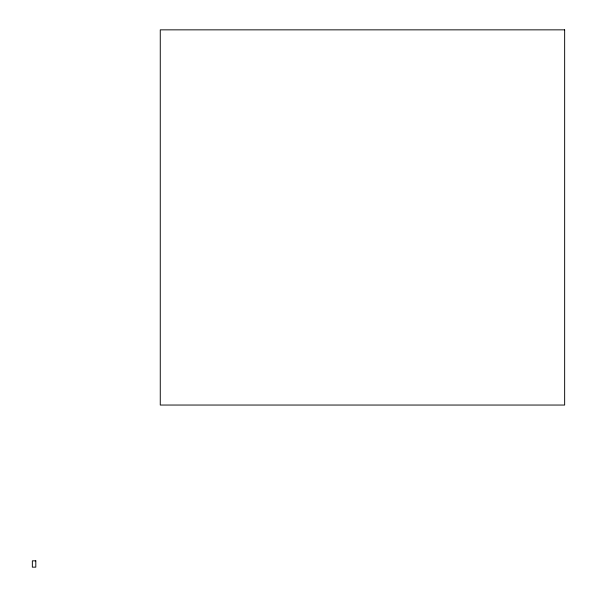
<?xml version="1.0" encoding="UTF-8"?>
<svg xmlns="http://www.w3.org/2000/svg" width="597" height="597" viewBox="0 0 597 597"><rect width="100%" height="100%" fill="white"/><g stroke="black" fill="none" stroke-linecap="round" stroke-linejoin="round"><path stroke-width="0.9" d="M564.65 29.85L160.265 29.85L160.265 405.042L564.65 405.05L564.65 29.85M35.805 560.837L32.35 560.837L32.35 567.15L35.805 567.15L35.805 560.837"/></g></svg>
